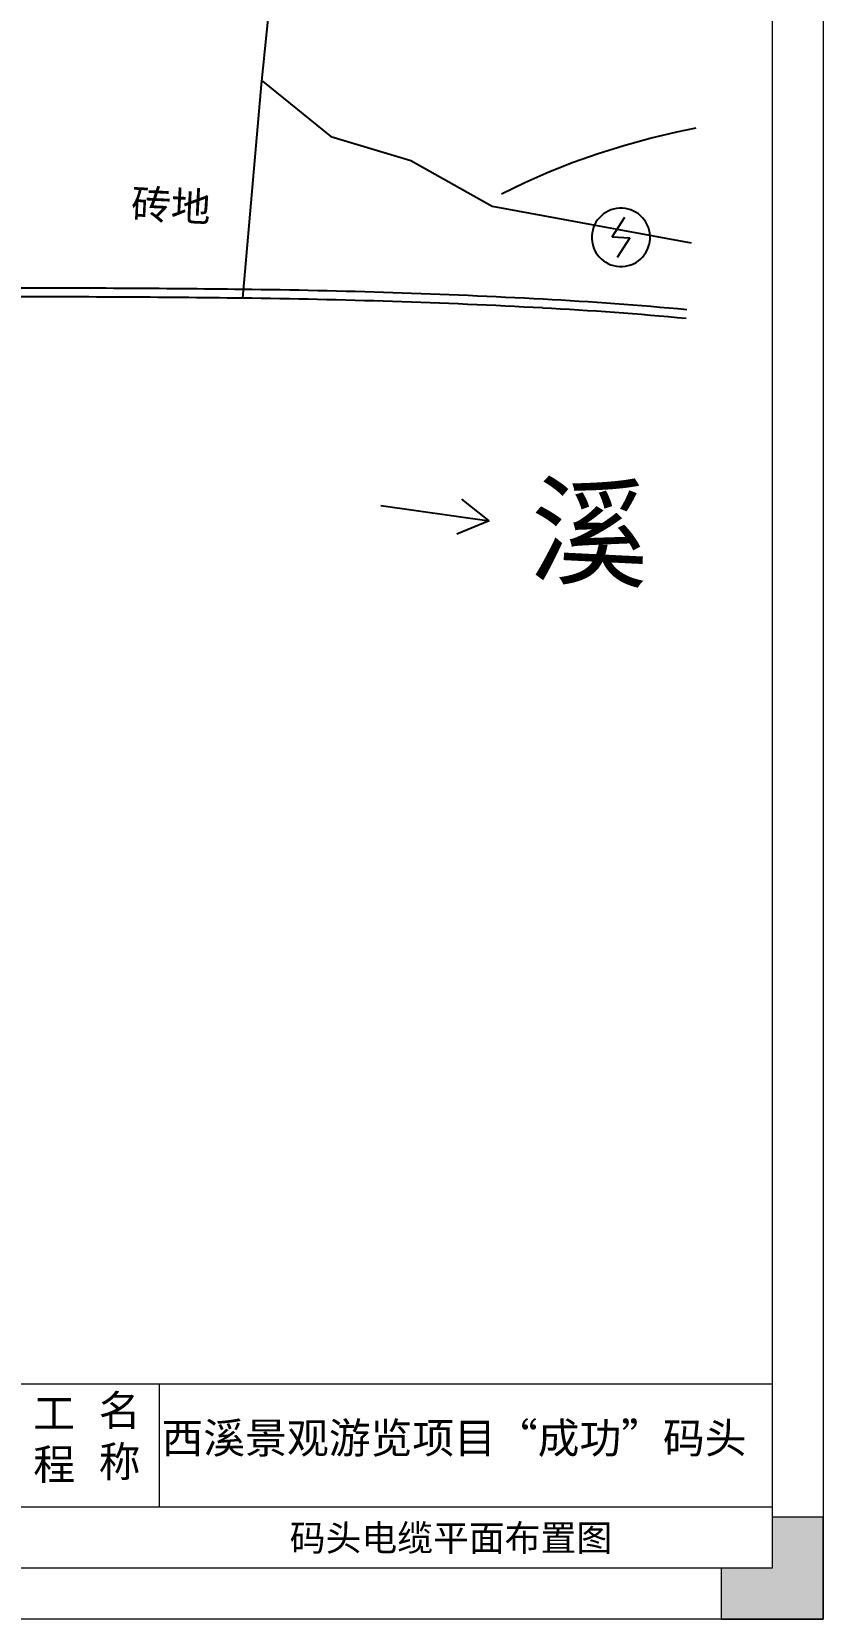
# Model space of a CAD drawing. Header units: millimetres. Extents: x 4 to 2106212, y -117026 to 198097.
# Drawn here: x 1160661 to 1187782, y -117026 to -62681 of the extents above; entities that cross this region are included whole.
import ezdxf
from ezdxf import colors
from ezdxf.entities.mleader import LeaderData, LeaderLine
from ezdxf.enums import TextEntityAlignment as Align
from ezdxf.math import Vec2, Vec3

# ---------------------------------------------------------------- set-up
doc = ezdxf.new("R2010")
doc.units = ezdxf.units.MM
doc.layers.add('图框', color=7, linetype='Continuous', lineweight=13)
doc.layers.add('文本', color=3, linetype='Continuous', lineweight=13)
doc.layers.add('粗实线', color=7, linetype='Continuous')
doc.styles.add('Arial', font='arial.ttf')
doc.styles.get("Standard").update_dxf_attribs({"font": 'arial.ttf'})
doc.styles.add('宋体', font='')
doc.styles.get('宋体').set_extended_font_data('SimSun')
doc.linetypes.add('10422', pattern='A,2,[150,AAA.SHX,S=1,R=0,X=0,Y=1],2,[177,AAA.SHX,S=1,R=0,X=0,Y=0.8],1e-09', length=4)
doc.linetypes.add('444', pattern='A,4.5,[145,AAA.SHX,S=1,R=0,X=0,Y=1],4.5,-0.5,[146,AAA.SHX,S=1,R=0,X=0,Y=0],-0.5', length=10)

# ---------------------------------------------------------------- blocks, each defined once
blk = doc.blocks.new('GW-TK')
at = {"layer": '图框', "linetype": 'Continuous', "lineweight": 0}
h = blk.add_hatch(color=256, dxfattribs=at)
h.dxf.hatch_style = 1
h.paths.add_polyline_path([(927603.55, 464418.01), (927603.55, 464428.01), (927598.55, 464428.01), (927598.55, 464423.01), (927593.55, 464423.01), (927593.55, 464418.01)])
at = {"layer": '图框', "linetype": 'Continuous'}
for p, q in [((927538.55, 464441.02), (927538.55, 464429.01)), ((927383.55, 464429.01), (927598.55, 464429.01))]:
    blk.add_line(p, q, dxfattribs=at)
at = {"layer": '图框'}
for points in [[(927183.55, 464715.01), (927603.55, 464715.01), (927603.55, 464418.01), (927183.55, 464418.01)], [(927188.55, 464710.01), (927598.55, 464710.01), (927598.55, 464423.01), (927188.55, 464423.01)]]:
    blk.add_lwpolyline(points, close=True, dxfattribs=at)
at = {"layer": '图框', "linetype": 'Continuous'}
blk.add_lwpolyline([(927383.55, 464441.02), (927598.55, 464441.02)], dxfattribs=at)
at = {"layer": '图框', "linetype": 'Continuous', "lineweight": 0}
blk.add_lwpolyline([(927598.55, 464428.01), (927598.55, 464423.01), (927593.55, 464423.01), (927593.55, 464418.01), (927603.55, 464418.01), (927603.55, 464428.01)], close=True, dxfattribs=at)
at = {"layer": '图框', "linetype": 'Continuous', "char_height": 3, "attachment_point": 1}
for s, insert in [('{\\fSimSun|b0|i0|c134|p2;工 程}', (927526.21, 464439.66)), ('{\\fSimSun|b0|i0|c134|p2;名 称}', (927532.62, 464439.93))]:
    blk.add_mtext_dynamic_manual_height_columns(s, width=5.2119, gutter_width=17.5, heights=[0], dxfattribs=dict(at, insert=insert))
at = {"layer": '图框', "color": 3, "linetype": 'Continuous', "insert": (927538.77, 464437.24), "char_height": 3, "attachment_point": 1}
blk.add_mtext_dynamic_manual_height_columns('\\pt9;{\\fSimSun|b0|i0|c134|p2;西溪景观游览项目“成功”码头}', width=60.0149, gutter_width=17.5, heights=[0], dxfattribs=at)
blk = doc.blocks.new('jytkjyk')
at = {"layer": '粗实线', "color": 252}
for p, q in [((552744, 154850), (551106, 139068)), ((551160, 139178), (553494, 137282)), ((551106, 139068), (550470, 131750)), ((553494, 137282), (556240, 136458)), ((556240, 136458), (559025, 134901)), ((559025, 134901), (565840, 133648)), ((563138, 133847, 100000), (563571, 134519, 100000)), ((563138, 133847, 100000), (563738, 133818, 100000)), ((563738, 133818, 100000), (563304, 133145, 100000))]:
    blk.add_line(p, q, dxfattribs=at)
at = {"layer": '粗实线', "color": 252, "linetype": 'Continuous'}
for p, q in [((565358, 137448, 13000), (566017, 137583, 13000)), ((562661, 136705, 13000), (563540, 136981, 13000)), ((563540, 136981, 13000), (564439, 137228, 13000)), ((564439, 137228, 13000), (565358, 137448, 13000)), ((561802, 136402, 13000), (562661, 136705, 13000)), ((560145, 135712, 13000), (560963, 136071, 13000)), ((560963, 136071, 13000), (561802, 136402, 13000)), ((559346, 135325, 13000), (560145, 135712, 13000)), ((555214, 124652, 100000), (558926, 124125, 100000)), ((558926, 124125, 100000), (557982, 124865, 100000)), ((558926, 124125, 100000), (557813, 123677, 100000))]:
    blk.add_line(p, q, dxfattribs=at)
at = {"layer": '粗实线', "color": 252, "linetype": '444'}
for centre, radius, start, end in [((542414, -548753), 680850, 89.321781, 90.021278), ((547536, -116057), 248124, 86.94216, 89.32178), ((554044, 5762), 126131, 84.70045, 86.94216)]:
    blk.add_arc(centre, radius, start, end, dxfattribs=at)
at = {"layer": '粗实线', "color": 252, "linetype": '10422'}
for centre, radius, start, end in [((542414, -548753), 680550, 89.32178, 90.030621), ((547536, -116057), 247824, 86.94216, 89.32178), ((554044, 5762), 125831, 84.69653, 86.94216)]:
    blk.add_arc(centre, radius, start, end, dxfattribs=at)
at = {"layer": '粗实线', "color": 252}
blk.add_ellipse((563438, 133832, 100000), major_axis=(741, 671), ratio=1, start_param=5.497787, end_param=11.780972, dxfattribs=at)
at = {"layer": '粗实线', "color": 252, "linetype": 'Continuous', "style": '宋体'}
blk.add_text('砖地', height=1000, rotation=357.1643, dxfattribs=at).set_placement((548023, 134924, 100000), align=Align.MIDDLE_CENTER)
blk.add_text('溪', height=3000, rotation=357.1643, dxfattribs=at).set_placement((562382, 123781, 100000), align=Align.MIDDLE)

msp = doc.modelspace()

# ---------------------------------------------------------------- block references
at = {"xscale": 350, "yscale": 350, "zscale": 350}
msp.add_blockref('GW-TK', (-323473460.1327, -162663329.3938), dxfattribs=at)
msp.add_blockref('jytkjyk', (617410.8441, -203551.8445))

# ---------------------------------------------------------------- texts
at = {"layer": '文本', "color": 7, "style": 'Arial'}
msp.add_text('码头电缆平面布置图', height=900, dxfattribs=at).set_placement((1169500.9946, -114239.6652), align=Align.MIDDLE_LEFT)

# ---------------------------------------------------------------- leaders
at = {"layer": '文本', "color": 1}
ml = msp.add_multileader_mtext('Standard', dxfattribs=at)
ml.set_content('{\\fSimSun|b0|i0|c134|p2;岸上供电接入点（甲方提供）}', color=1)
ml.set_leader_properties()
ml.build(insert=Vec2(0, 0))
ml.multileader.update_dxf_attribs({"dogleg_length": 900, "arrow_head_size": 300})
ctx = ml.context
ctx.base_point, ctx.char_height, ctx.arrow_head_size, ctx.landing_gap_size, ctx.plane_origin = Vec3(1145182.9424, -68938.5528), 900, 300, 1, Vec3(1144816.4268, -70738.9326)
ctx.text_align_type = 2
notes = []
notes.append((ctx, [(0, (1, 1, 0), (1144282.9424, -68938.5528), (1, 0), 900, [(0, [(1142161.0307, -72277.7203)], 0, [])])]))
ctx.mtext.insert, ctx.mtext.alignment, ctx.mtext.flow_direction = Vec3(1161048.9424, -68421.0528), 3, 5
for ctx, leaders in notes:
    for number, flags, end, landing, length, lines in leaders:
        leader = LeaderData()
        leader.index, (leader.has_last_leader_line, leader.has_dogleg_vector, leader.attachment_direction) = number, flags
        leader.last_leader_point, leader.dogleg_vector, leader.dogleg_length = Vec3(end), Vec3(landing), length
        for number, points, colour, breaks in lines:
            line = LeaderLine()
            line.index, line.vertices, line.color, line.breaks = number, Vec3.list(points), colors.encode_raw_color(colour), breaks
            leader.lines.append(line)
        ctx.leaders.append(leader)

doc.saveas('drawing.dxf')
